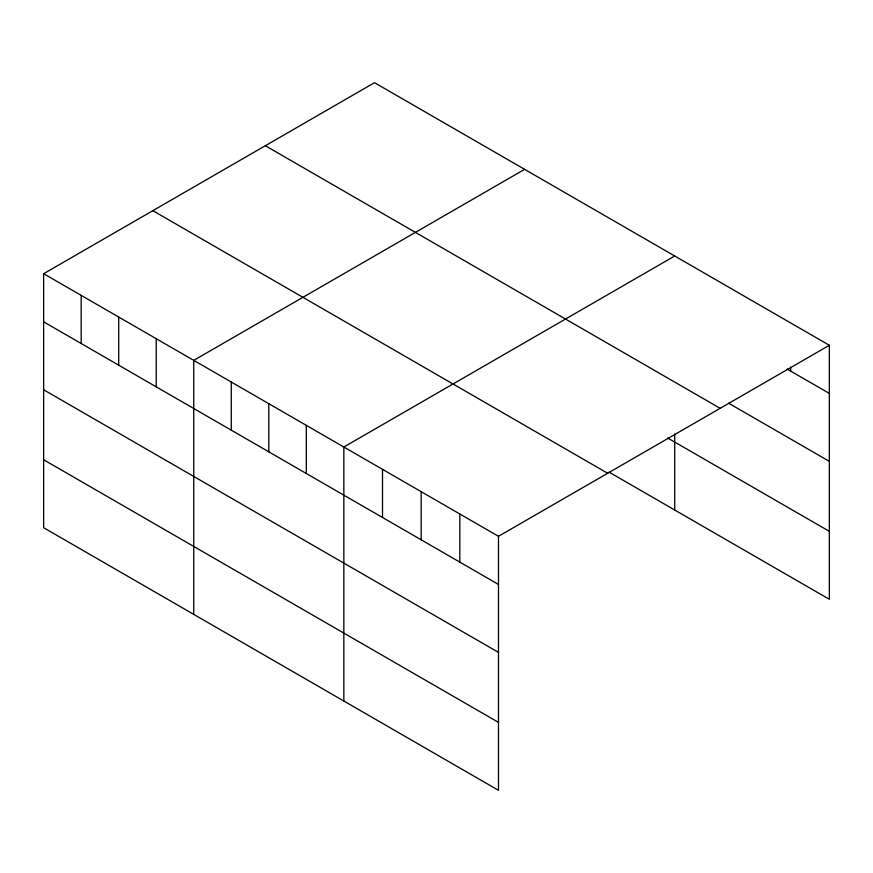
<?xml version="1.0" encoding="UTF-8"?>
<svg xmlns="http://www.w3.org/2000/svg" width="873" height="873" viewBox="0 0 873 873"><rect width="100%" height="100%" fill="white"/><g stroke="black" fill="none" stroke-linecap="round" stroke-linejoin="round"><path stroke-width="1.31" d="M43.65 273.707L498.483 536.306L498.483 790.316L43.65 527.718L43.65 273.707L374.517 82.684L829.35 345.282L829.35 599.293L609.038 472.097M524.608 169.34L193.741 360.363L193.741 614.374M674.709 255.996L343.842 447.02L343.842 701.03M498.483 536.306L829.35 345.282M787.173 369.072L829.35 393.417M728.595 403.184L829.35 461.359M265.327 145.726L720.16 408.324M667.67 438.006L829.35 531.351M152.84 210.677L607.673 473.264M43.65 321.842L498.483 584.441M43.65 389.784L498.483 652.382M43.65 459.776L498.483 722.375M790.687 367.086L790.687 371.101M674.709 433.99L674.709 510.007M459.82 513.99L459.82 562.125M421.168 491.663L421.168 539.798M382.505 469.347L382.505 517.482M306.314 425.358L306.314 473.493M268.797 403.697L268.797 451.832M231.269 382.036L231.269 430.171M156.223 338.702L156.223 386.837M118.695 317.041L118.695 365.176M81.178 295.369L81.178 343.504"/></g></svg>
